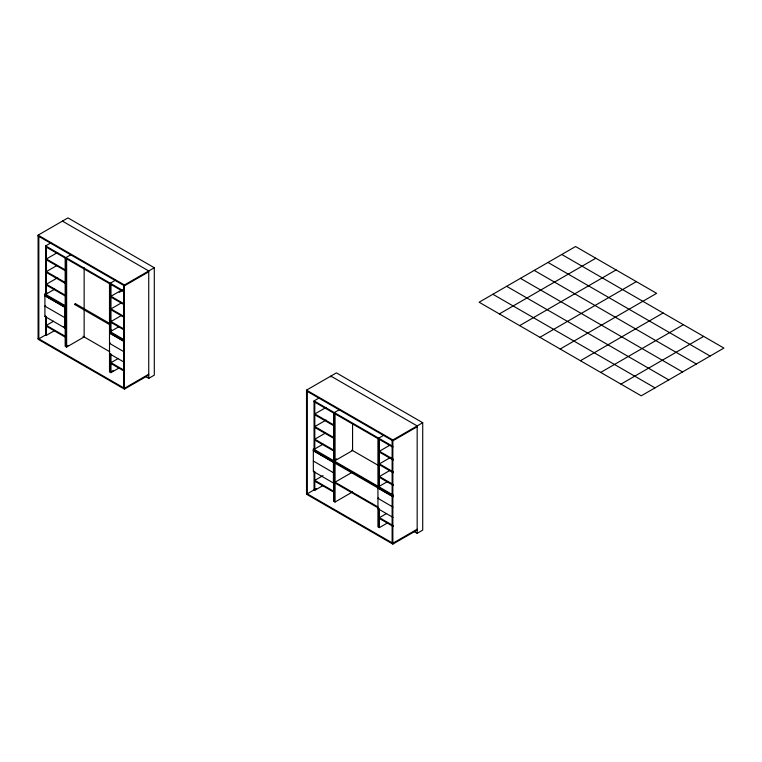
<?xml version="1.0" encoding="UTF-8"?>
<svg xmlns="http://www.w3.org/2000/svg" width="762" height="762" viewBox="0 0 762 762"><rect width="100%" height="100%" fill="white"/><g stroke="black" fill="none" stroke-linecap="round" stroke-linejoin="round"><path stroke-width="1.14" d="M148.742 375.085L124.425 389.125L38.1 339.281L38.1 235.153L67.97 217.903L154.295 267.748L154.295 375.152L148.742 378.352L145.666 376.58M54.607 289.217L46.368 293.98L45.634 293.56L45.634 245.916L50.787 242.945M57.693 252.432L46.368 258.975L65.17 269.834M71.056 254.641L65.903 257.613L65.903 346.624L67.961 345.434M56.664 265.662L46.368 271.605L65.17 282.464M57.693 277.701L46.368 284.245L65.17 295.104M45.634 295.332L44.91 295.761L65.008 307.362L65.742 306.943L65.742 327.622L65.008 328.051L44.91 316.44L44.91 293.98L46.939 292.808M45.634 305.629L44.91 306.143L65.008 317.754L65.742 317.335M44.91 316.44L45.634 316.02M115.395 280.245L110.242 283.216L110.242 333.432M53.578 321.221L46.368 325.384L65.17 336.242M65.008 317.659L65.742 317.24M38.1 235.153L124.425 284.988L154.295 267.748M148.742 271.796L124.425 285.836L38.1 235.991M122.301 289.731L110.976 296.275L123.835 303.695M119.215 292.36L121.272 291.17M45.92 334.766L38.833 338.861L38.833 236.41M45.634 316.249L45.634 334.928L46.368 335.347L54.607 330.594M121.272 302.962L110.976 308.905L123.835 316.335M44.91 293.98L65.17 305.676L65.17 346.205L66.637 347.053L84.144 336.937L84.144 267.576M121.272 315.592L110.976 321.545L123.835 328.974M111.538 330.108L109.509 331.28L123.701 339.471M110.242 330.851L110.976 331.28L119.215 326.517M123.587 341.176L109.509 333.051L110.242 332.632M109.509 343.443L110.242 342.929M118.177 358.521L110.976 362.683L123.835 370.103M113.328 370.446L110.242 372.227L110.242 353.416L109.509 353.739L123.587 361.864M109.509 283.635L109.509 371.808L110.976 372.647L119.215 367.894M148.742 374.237L124.425 388.277L38.1 338.433M417.166 530.057L392.849 544.097L306.524 494.252L306.524 390.125L336.394 372.875L422.72 422.72L422.72 530.123L417.166 533.333L414.09 531.552M323.031 444.198L314.792 448.951L314.068 448.532L314.068 400.888L319.211 397.916M326.126 407.403L314.792 413.947L333.604 424.805M499.367 313.925L595.827 258.232M339.481 409.613L334.327 412.585L334.327 460.229M326.126 420.043L314.792 426.577L333.604 437.436M325.088 433.273L314.792 439.217L333.604 450.075M519.636 325.622L616.096 269.929M539.896 337.318L636.356 281.626M336.642 458.895L333.604 460.648L333.604 462.334M333.604 413.014L333.604 459.81L335.061 460.648L352.568 450.542L352.568 423.634M383.819 435.216L378.666 438.188L378.666 485.832M323.031 475.593L314.792 480.355L333.604 491.214M313.334 461.029L333.442 472.726L334.166 472.211M333.442 472.726L334.166 472.307M306.524 390.125L392.849 439.969L422.72 422.72M417.166 426.768L392.849 440.807L306.524 390.963M389.696 445.294L379.4 451.247L393.259 459.248M316.373 488.566L307.257 493.833L307.257 391.392M314.068 471.23L314.068 489.899L314.792 490.318L323.031 485.565M560.165 349.025L656.625 293.332L575.567 246.526L479.108 302.219L641.223 395.821L723.9 348.082L561.784 254.489M393.135 495.024L313.334 448.951L313.334 471.411L333.442 483.022L334.166 482.603L334.166 461.915M352.568 472.069L335.061 482.184L377.942 506.94M390.725 457.343L379.4 463.877L393.259 471.878M333.604 482.508L333.604 501.177L335.061 502.025L352.568 491.909M389.696 470.573L379.4 476.517L393.259 484.518M580.425 360.721L663.102 312.982M377.942 438.607L377.942 485.404L379.4 486.251L387.639 481.498M378.666 487.604L377.942 488.032L393.011 496.729M377.942 498.415L378.666 497.9M600.694 372.418L683.371 324.688M378.666 508.292L377.942 508.711L393.011 517.417M386.61 513.493L379.4 517.655L393.259 525.656M620.954 384.115L703.631 336.385M377.942 486.251L377.942 526.78L379.4 527.618L387.639 522.865M417.166 529.209L392.849 543.249L306.524 493.414M110.128 323.736L75.419 303.695L74.905 303.99L74.905 304.59L109.614 324.631M74.905 304.59L75.419 303.695M548.002 262.442L710.117 356.045M534.219 270.396L696.344 363.998M520.446 278.349L682.562 371.951M506.663 286.312L668.779 379.905M492.881 294.265L654.996 387.868M62.417 221.113L148.742 270.948L148.742 378.352M45.634 245.916L123.415 290.817M314.068 400.888L392.849 446.38M45.634 246.755L123.415 291.665M314.068 401.736L392.849 447.218M46.368 259.813L65.17 270.672M110.976 297.113L123.835 304.543M314.792 414.785L333.604 425.644M379.4 452.085L393.259 460.086M46.368 272.453L65.17 283.312M110.976 309.753L123.835 317.173M314.792 427.425L333.604 438.283M379.4 464.725L393.259 472.726M351.834 450.123L378.038 465.249M46.368 285.083L65.17 295.942M110.976 322.383L123.835 329.813M314.792 440.065L333.604 450.913M379.4 477.355L393.259 485.356M65.903 305.257L65.17 304.838L65.17 258.032M44.91 294.818L65.903 306.943M109.509 332.118L123.701 340.309M313.334 449.799L393.135 495.872M44.91 295.666L65.17 307.362M109.509 332.965L123.701 341.147M313.334 450.637L393.135 496.71M313.334 450.733L333.442 462.334L333.442 483.022M109.509 343.348L123.587 351.568M377.942 498.329L393.011 507.121M82.972 336.261L109.69 351.692M335.061 483.022L377.942 507.778M63.732 326.469L65.742 327.622M46.368 326.222L65.17 337.08M110.976 363.522L123.835 370.951M314.792 481.193L333.604 492.052M379.4 518.493L393.259 526.494M417.166 533.333L417.166 425.929L330.841 376.085L330.841 376.923M392.849 439.969L392.849 544.097M392.125 440.388L392.125 542.83M379.4 439.455L379.4 486.251M379.4 508.949L379.4 527.618M378.666 508.521L378.666 527.199M335.061 413.852L335.061 460.648M335.061 462.334L335.061 502.025M334.327 461.915L334.327 501.606M314.792 402.155L314.792 448.951M314.792 471.649L314.792 490.318M124.425 284.988L124.425 389.125M123.701 285.417L123.701 387.858M110.976 284.474L110.976 331.28M110.976 353.968L110.976 372.647M66.637 258.88L66.637 347.053M65.008 307.362L65.008 328.051M46.368 247.174L46.368 293.98M46.368 316.668L46.368 335.347"/></g></svg>
